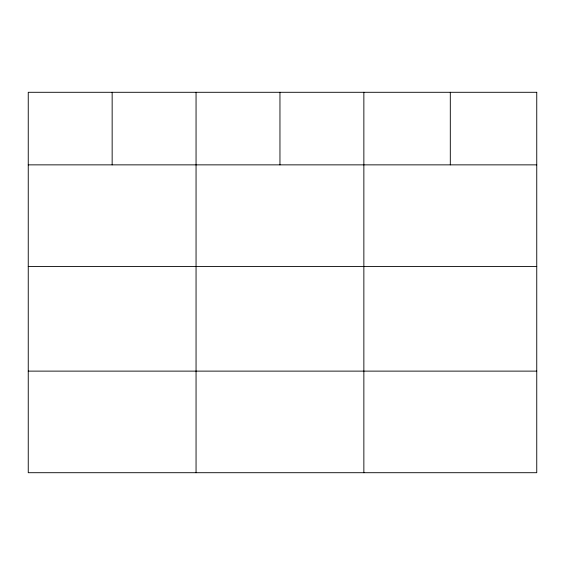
<?xml version="1.0" encoding="UTF-8"?>
<svg xmlns="http://www.w3.org/2000/svg" width="565" height="565" viewBox="0 0 565 565"><rect width="100%" height="100%" fill="white"/><g stroke="black" fill="none" stroke-linecap="round" stroke-linejoin="round"><path stroke-width="0.85" d="M28.25 164.86L536.75 164.86M28.25 266.447L536.75 266.447M28.25 371.12L536.75 371.12M450.305 92.293L450.305 164.86M363.86 92.293L363.86 472.707M279.957 92.293L279.957 164.86M196.055 92.293L196.055 472.707M112.153 92.293L112.153 164.86M536.75 92.293L28.25 92.293L28.25 472.707L536.75 472.707L536.75 92.293"/></g></svg>
